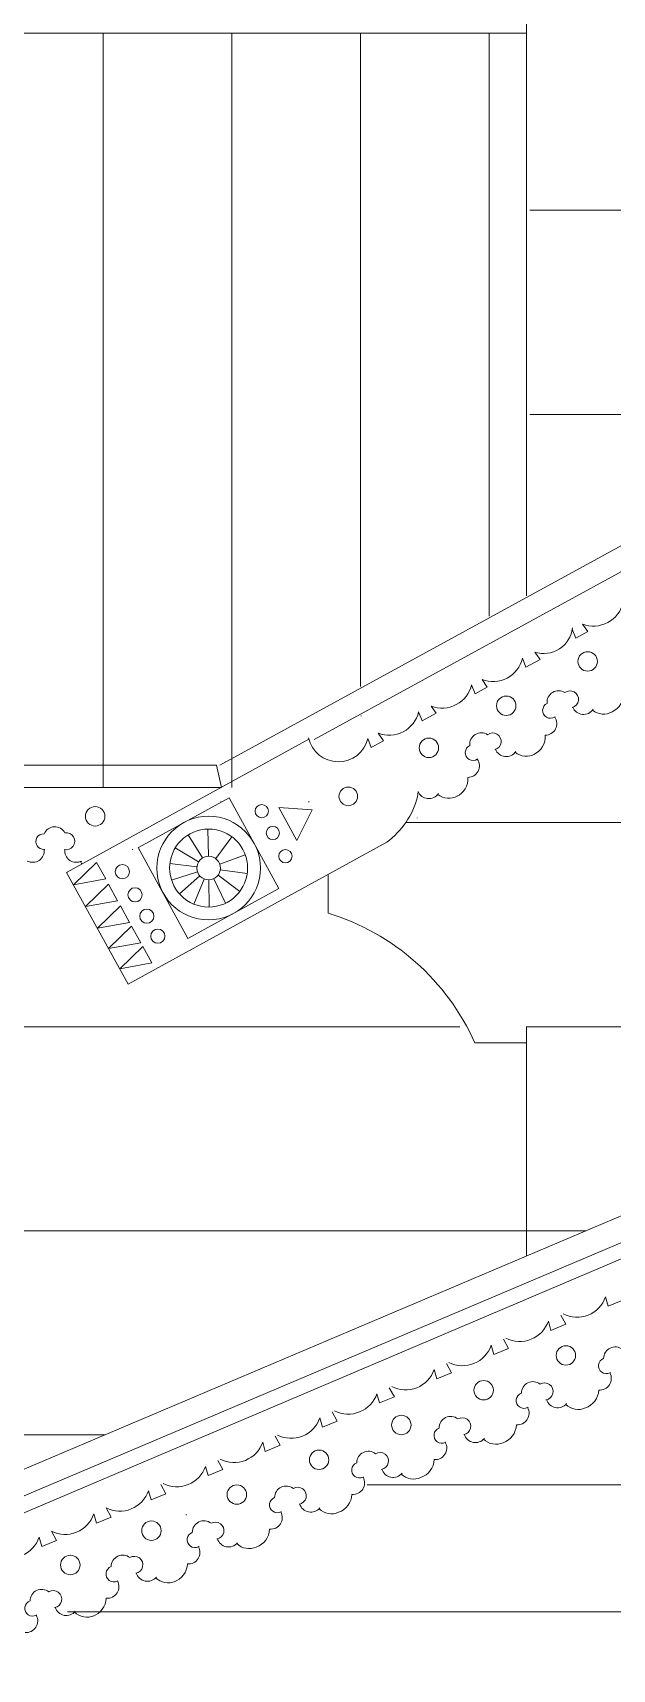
# Model space of a CAD drawing. Header units: millimetres. Extents: x 2399 to 111977, y 1313 to 59551.
# Drawn here: x 11526 to 12668, y 34928 to 38151 of the extents above; entities that cross this region are included whole.
import ezdxf

# ---------------------------------------------------------------- set-up
doc = ezdxf.new("R2010")
doc.units = ezdxf.units.MM
doc.layers.add('hatch1', color=7, linetype='Continuous', lineweight=20, true_color=0x6a6a6a)
doc.layers.add('main line', color=7, linetype='Continuous', lineweight=13)

msp = doc.modelspace()

# ---------------------------------------------------------------- linework, layer by layer
at = {"layer": 'hatch1', "color": 251, "linetype": 'Continuous', "lineweight": 20, "true_color": 0x6a6a6a}
for p, q in [((11593.2622, 36497.447), (12070.3563, 36759.4037)), ((11734.3932, 36546.3283), (11913.4835, 36644.4574)), ((11913.1408, 36644.2697), (12011.1438, 36465.4097)), ((12010.9957, 36625.3074), (12046.7477, 36560.1932)), ((12046.7477, 36560.1932), (12076.7315, 36620.2392)), ((11871.3864, 36582.7164), (11872.352, 36529.2042)), ((11832.0534, 36367.2805), (11734.0505, 36546.1405)), ((11852.8364, 36517.9814), (11807.0712, 36545.7309)), ((11860.5316, 36525.736), (11832.4311, 36571.2865)), ((11918.488, 36567.6494), (11886.6444, 36524.6323)), ((11652.2466, 36516.9561), (11606.9925, 36472.9529)), ((11652.2466, 36516.9561), (11670.1216, 36484.4008)), ((11849.5555, 36508.0244), (11796.461, 36514.8516)), ((11945.0243, 36532.0357), (11894.6964, 36513.8258)), ((11593.2622, 36497.447), (11714.1394, 36277.2969)), ((11606.9925, 36472.9529), (11670.1216, 36484.4008)), ((11850.6069, 36498.6643), (11799.7237, 36482.0696)), ((11855.3134, 36490.4416), (11815.2343, 36454.9712)), ((11864.0217, 36484.2831), (11843.9333, 36434.6752)), ((11873.1933, 36482.5823), (11874.1589, 36429.0701)), ((11882.8413, 36484.8647), (11905.9546, 36436.5919)), ((11891.3947, 36491.8647), (11934.143, 36459.6612)), ((11948.8682, 36495.2543), (11895.7737, 36502.0814)), ((11675.7838, 36474.0884), (11630.5297, 36430.0852)), ((11675.7838, 36474.0884), (11693.6589, 36441.5331)), ((12011.1543, 36465.4155), (11832.064, 36367.2863)), ((11630.5297, 36430.0852), (11693.6589, 36441.5331)), ((11699.3211, 36431.2207), (11654.067, 36387.2175)), ((11699.3211, 36431.2207), (11717.1962, 36398.6654)), ((11654.067, 36387.2175), (11717.1962, 36398.6654)), ((11721.1812, 36391.4076), (11675.9271, 36347.4044)), ((11721.1812, 36391.4076), (11739.0562, 36358.8522)), ((11675.9271, 36347.4044), (11739.0562, 36358.8522)), ((11743.0413, 36351.5944), (11697.7872, 36307.5913)), ((11743.0413, 36351.5944), (11760.9163, 36319.0391)), ((11697.7872, 36307.5913), (11760.9163, 36319.0391)), ((12498.6292, 35741.9922), (12498.6292, 36193.7235))]:
    msp.add_line(p, q, dxfattribs=at)
for centre, radius in [((11872.7727, 36505.8932), 101.9943), ((11977.2857, 36617.8523), 13.0643), ((11872.7727, 36505.8932), 76.8357), ((11999.1306, 36574.896), 13.0643), ((11702.9702, 36498.7538), 13.9829), ((11872.7727, 36505.8932), 23.3148), ((12023.8791, 36529.1752), 13.0643), ((11727.9866, 36453.1921), 13.9829), ((11751.089, 36411.1164), 13.9829), ((11772.7138, 36371.7318), 13.9829)]:
    msp.add_circle(centre, radius, dxfattribs=at)
at = {"layer": 'main line', "color": 7, "linetype": 'Continuous', "lineweight": 13}
for p, q in [((12498.6292, 37042.1332), (12498.6292, 39410.7162)), ((8345.7034, 38149.8902), (12498.6292, 38149.8902)), ((11665.064, 38149.8902), (11665.064, 36664.7037)), ((11918.3566, 38149.8902), (11918.3566, 36664.7037)), ((12171.6492, 38149.8902), (12171.6492, 36863.3086)), ((12424.9417, 38149.8902), (12424.9417, 37001.8337)), ((11894.5644, 36708.2011), (14266.8486, 38005.5979)), ((12080.754, 36758.8429), (14318.7891, 37983.013)), ((12505.2022, 37801.0029), (12820.3271, 37801.0029)), ((12505.2022, 37399.0259), (12820.3271, 37399.0259)), ((12588.7211, 36976.1518), (12595.5786, 36958.5176)), ((12595.5786, 36958.5176), (12619.5505, 36971.5866)), ((12619.5505, 36971.5866), (12609.0985, 36986.389)), ((15368.1003, 36958.9564), (9227.0702, 34354.4995)), ((12525.4746, 36916.2984), (12515.0226, 36931.1007)), ((15399.0035, 36919.3338), (8930.5796, 34176.0268)), ((9447.4128, 34359.3947), (15421.2302, 36900.0267)), ((12490.7664, 36919.0037), (12497.6239, 36901.3695)), ((12497.6239, 36901.3695), (12525.4746, 36916.2984)), ((12390.6677, 36866.8126), (12397.5252, 36849.1784)), ((12421.4971, 36862.2474), (12411.0452, 36877.0498)), ((12397.5252, 36849.1784), (12421.4971, 36862.2474)), ((12286.2802, 36813.2762), (12293.1377, 36795.6421)), ((12293.1377, 36795.6421), (12320.9884, 36810.5709)), ((12320.9884, 36810.5709), (12311.1603, 36824.7762)), ((12217.0109, 36756.5199), (12206.5589, 36771.3223)), ((11593.2622, 36497.447), (12070.3563, 36759.4037)), ((12186.1815, 36761.0851), (12193.039, 36743.4509)), ((12193.039, 36743.4509), (12217.0109, 36756.5199)), ((11888.0358, 36708.2011), (8345.7034, 36708.2011)), ((11888.0358, 36708.2011), (11897.882, 36664.7037)), ((11897.882, 36664.7037), (8345.7034, 36664.7037)), ((12284.1757, 36646.1792), (12285.3826, 36656.4473)), ((12076.7315, 36620.2392), (12010.9957, 36625.3074)), ((12261.5375, 36595.3229), (12820.3271, 36595.3229)), ((12223.4151, 36556.9235), (11714.1394, 36277.2969)), ((12108.2397, 36417.2629), (12108.2397, 36493.6844)), ((10264.4557, 36193.4714), (12367.4886, 36193.4714)), ((12499.4312, 36193.4714), (12820.3271, 36193.4714)), ((12498.6292, 36161.6466), (12396.9981, 36161.6466)), ((10264.4557, 35791.6199), (12503.5322, 35791.6199)), ((12498.6292, 35791.6199), (12615.86, 35791.6199)), ((12654.2957, 35661.5181), (12659.3286, 35643.2792)), ((12659.3286, 35643.2792), (12688.5503, 35655.3052)), ((12541.7867, 35613.8405), (12546.8196, 35595.6016)), ((12576.0413, 35607.6276), (12566.0834, 35625.7056)), ((12463.5322, 35559.95), (12453.5744, 35578.0279)), ((12546.8196, 35595.6016), (12576.0413, 35607.6276)), ((12429.2776, 35566.1629), (12434.3106, 35547.9239)), ((12434.3106, 35547.9239), (12463.5322, 35559.95)), ((12316.7686, 35518.4852), (12321.8015, 35500.2463)), ((12321.8015, 35500.2463), (12351.0232, 35512.2723)), ((12351.0232, 35512.2723), (12341.0653, 35530.3503)), ((12238.5142, 35464.5947), (12228.5563, 35482.6727)), ((12204.2596, 35470.8076), (12209.2925, 35452.5687)), ((12209.2925, 35452.5687), (12238.5142, 35464.5947)), ((12091.7505, 35423.13), (12096.7835, 35404.8911)), ((12096.7835, 35404.8911), (12126.0051, 35416.9171)), ((12126.0051, 35416.9171), (12116.0473, 35434.9951)), ((10264.4557, 35389.7684), (11668.1231, 35389.7684)), ((12013.4961, 35369.2395), (12003.5383, 35387.3174)), ((11979.2415, 35375.4524), (11984.2744, 35357.2135)), ((11984.2744, 35357.2135), (12013.4961, 35369.2395)), ((11866.7325, 35327.7747), (11871.7654, 35309.5358)), ((11871.7654, 35309.5358), (11900.9871, 35321.5619)), ((11900.9871, 35321.5619), (11891.0292, 35339.6398)), ((11788.7154, 35273.8141), (11778.6992, 35291.8598)), ((12184.667, 35291.1796), (12964.4113, 35291.1796)), ((11754.441, 35279.9163), (11759.5328, 35261.6937)), ((11759.5328, 35261.6937), (11788.7154, 35273.8141)), ((11646.7253, 35234.0541), (11651.8171, 35215.8316)), ((11651.8171, 35215.8316), (11680.9998, 35227.952)), ((11680.9998, 35227.952), (11670.9836, 35245.9976)), ((11573.2841, 35182.0898), (11563.2679, 35200.1355)), ((11539.0097, 35188.192), (11544.1015, 35169.9694)), ((11544.1015, 35169.9694), (11573.2841, 35182.0898)), ((11595.1938, 35041.1796), (12964.4113, 35041.1796))]:
    msp.add_line(p, q, dxfattribs=at)
at = {"layer": 'main line', "color": 7, "linetype": 'Continuous', "lineweight": 13, "flags": 128}
for points in [[(12588.6505, 36822.0323, 1.219803903), (12574.2844, 36851.4222, 0.63216014), (12539.2589, 36830.0855, 1.067465283), (12554.1324, 36803.2467, -0.60309642), (12535.6854, 36767.2881)], [(12588.6505, 36822.0323, 1.219803903), (12574.2844, 36851.4222, 0.63216014), (12539.2589, 36830.0855, 1.067465283), (12554.1324, 36803.2467, -0.60309642), (12535.6854, 36767.2881)], [(12588.6505, 36822.0323, 1.219803903), (12574.2844, 36851.4222, 0.63216014), (12539.2589, 36830.0855, 1.067465283), (12554.1324, 36803.2467, -0.60309642), (12535.6854, 36767.2881)], [(12588.6505, 36822.0323, 1.219803903), (12574.2844, 36851.4222, 0.63216014), (12539.2589, 36830.0855, 1.067465283), (12554.1324, 36803.2467, -0.60309642), (12535.6854, 36767.2881)], [(12588.6505, 36822.0323, 1.219803903), (12574.2844, 36851.4222, 0.63216014), (12539.2589, 36830.0855, 1.067465283), (12554.1324, 36803.2467, -0.60309642), (12535.6854, 36767.2881)], [(12588.6505, 36822.0323, 1.219803903), (12574.2844, 36851.4222, 0.63216014), (12539.2589, 36830.0855, 1.067465283), (12554.1324, 36803.2467, -0.60309642), (12535.6854, 36767.2881)], [(12667.5248, 36813.6, 0.304535594), (12690.1579, 36851.3556)], [(12667.5248, 36813.6, 0.304535594), (12690.1579, 36851.3556)], [(12667.5248, 36813.6, 0.304535594), (12690.1579, 36851.3556)], [(12667.5248, 36813.6, 0.304535594), (12690.1579, 36851.3556)], [(12667.5248, 36813.6, 0.304535594), (12690.1579, 36851.3556)], [(12667.5248, 36813.6, 0.304535594), (12690.1579, 36851.3556)], [(12173.3986, 36805.172, -0.017938026), (12172.3426, 36805.7345)], [(12173.3986, 36805.172, -0.017938026), (12172.3426, 36805.7345)], [(12173.3986, 36805.172, -0.017938026), (12172.3426, 36805.7345)], [(12173.3986, 36805.172, -0.017938026), (12172.3426, 36805.7345)], [(12173.3986, 36805.172, -0.017938026), (12172.3426, 36805.7345)], [(12173.3986, 36805.172, -0.017938026), (12172.3426, 36805.7345)], [(12555.1844, 36803.8193, -0.017938026), (12554.2721, 36803.0451)], [(12555.1844, 36803.8193, -0.017938026), (12554.2721, 36803.0451)], [(12555.1844, 36803.8193, -0.017938026), (12554.2721, 36803.0451)], [(12555.1844, 36803.8193, -0.017938026), (12554.2721, 36803.0451)], [(12555.1844, 36803.8193, -0.017938026), (12554.2721, 36803.0451)], [(12555.1844, 36803.8193, -0.017938026), (12554.2721, 36803.0451)], [(12589.7025, 36822.6048, 0.60309642), (12629.9149, 36818.5699)], [(12589.7025, 36822.6048, 0.60309642), (12629.9149, 36818.5699)], [(12589.7025, 36822.6048, 0.60309642), (12629.9149, 36818.5699)], [(12589.7025, 36822.6048, 0.60309642), (12629.9149, 36818.5699)], [(12589.7025, 36822.6048, 0.60309642), (12629.9149, 36818.5699)], [(12589.7025, 36822.6048, 0.60309642), (12629.9149, 36818.5699)], [(12628.5285, 36816.6941, 0.304535594), (12667.5248, 36813.6)], [(12628.5285, 36816.6941, 0.304535594), (12667.5248, 36813.6)], [(12628.5285, 36816.6941, 0.304535594), (12667.5248, 36813.6)], [(12628.5285, 36816.6941, 0.304535594), (12667.5248, 36813.6)], [(12628.5285, 36816.6941, 0.304535594), (12667.5248, 36813.6)], [(12628.5285, 36816.6941, 0.304535594), (12667.5248, 36813.6)], [(12436.3341, 36739.1382, 1.219803903), (12421.968, 36768.5281, 0.63216014), (12386.9425, 36747.1914, 1.067465283), (12401.816, 36720.3526, -0.60309642), (12383.3691, 36684.394)], [(12436.3341, 36739.1382, 1.219803903), (12421.968, 36768.5281, 0.63216014), (12386.9425, 36747.1914, 1.067465283), (12401.816, 36720.3526, -0.60309642), (12383.3691, 36684.394)], [(12436.3341, 36739.1382, 1.219803903), (12421.968, 36768.5281, 0.63216014), (12386.9425, 36747.1914, 1.067465283), (12401.816, 36720.3526, -0.60309642), (12383.3691, 36684.394)], [(12436.3341, 36739.1382, 1.219803903), (12421.968, 36768.5281, 0.63216014), (12386.9425, 36747.1914, 1.067465283), (12401.816, 36720.3526, -0.60309642), (12383.3691, 36684.394)], [(12436.3341, 36739.1382, 1.219803903), (12421.968, 36768.5281, 0.63216014), (12386.9425, 36747.1914, 1.067465283), (12401.816, 36720.3526, -0.60309642), (12383.3691, 36684.394)], [(12436.3341, 36739.1382, 1.219803903), (12421.968, 36768.5281, 0.63216014), (12386.9425, 36747.1914, 1.067465283), (12401.816, 36720.3526, -0.60309642), (12383.3691, 36684.394)], [(12437.3861, 36739.7107, 0.60309642), (12477.5985, 36735.6759)], [(12437.3861, 36739.7107, 0.60309642), (12477.5985, 36735.6759)], [(12437.3861, 36739.7107, 0.60309642), (12477.5985, 36735.6759)], [(12437.3861, 36739.7107, 0.60309642), (12477.5985, 36735.6759)], [(12437.3861, 36739.7107, 0.60309642), (12477.5985, 36735.6759)], [(12437.3861, 36739.7107, 0.60309642), (12477.5985, 36735.6759)], [(12513.0523, 36729.5325, 0.304535594), (12535.6854, 36767.2881)], [(12513.0523, 36729.5325, 0.304535594), (12535.6854, 36767.2881)], [(12513.0523, 36729.5325, 0.304535594), (12535.6854, 36767.2881)], [(12513.0523, 36729.5325, 0.304535594), (12535.6854, 36767.2881)], [(12513.0523, 36729.5325, 0.304535594), (12535.6854, 36767.2881)], [(12513.0523, 36729.5325, 0.304535594), (12535.6854, 36767.2881)], [(12402.868, 36720.9252, -0.017938026), (12401.9557, 36720.151)], [(12402.868, 36720.9252, -0.017938026), (12401.9557, 36720.151)], [(12402.868, 36720.9252, -0.017938026), (12401.9557, 36720.151)], [(12402.868, 36720.9252, -0.017938026), (12401.9557, 36720.151)], [(12402.868, 36720.9252, -0.017938026), (12401.9557, 36720.151)], [(12402.868, 36720.9252, -0.017938026), (12401.9557, 36720.151)], [(12476.2121, 36733.8, 0.304535594), (12515.2084, 36730.706)], [(12476.2121, 36733.8, 0.304535594), (12515.2084, 36730.706)], [(12476.2121, 36733.8, 0.304535594), (12515.2084, 36730.706)], [(12476.2121, 36733.8, 0.304535594), (12515.2084, 36730.706)], [(12476.2121, 36733.8, 0.304535594), (12515.2084, 36730.706)], [(12476.2121, 36733.8, 0.304535594), (12515.2084, 36730.706)], [(12360.7359, 36646.6385, 0.304535594), (12383.3691, 36684.394)], [(12360.7359, 36646.6385, 0.304535594), (12383.3691, 36684.394)], [(12360.7359, 36646.6385, 0.304535594), (12383.3691, 36684.394)], [(12360.7359, 36646.6385, 0.304535594), (12383.3691, 36684.394)], [(12360.7359, 36646.6385, 0.304535594), (12383.3691, 36684.394)], [(12360.7359, 36646.6385, 0.304535594), (12383.3691, 36684.394)], [(12285.0698, 36656.8166, 0.60309642), (12325.2821, 36652.7818)], [(12285.0698, 36656.8166, 0.60309642), (12325.2821, 36652.7818)], [(12285.0698, 36656.8166, 0.60309642), (12325.2821, 36652.7818)], [(12285.0698, 36656.8166, 0.60309642), (12325.2821, 36652.7818)], [(12285.0698, 36656.8166, 0.60309642), (12325.2821, 36652.7818)], [(12285.0698, 36656.8166, 0.60309642), (12325.2821, 36652.7818)], [(12323.8957, 36650.906, 0.304535594), (12362.892, 36647.8119)], [(12323.8957, 36650.906, 0.304535594), (12362.892, 36647.8119)], [(12323.8957, 36650.906, 0.304535594), (12362.892, 36647.8119)], [(12323.8957, 36650.906, 0.304535594), (12362.892, 36647.8119)], [(12323.8957, 36650.906, 0.304535594), (12362.892, 36647.8119)], [(12323.8957, 36650.906, 0.304535594), (12362.892, 36647.8119)], [(11897.0943, 36636.6873, -0.017938026), (11895.9229, 36636.4435)], [(11897.0943, 36636.6873, -0.017938026), (11895.9229, 36636.4435)], [(11897.0943, 36636.6873, -0.017938026), (11895.9229, 36636.4435)], [(11897.0943, 36636.6873, -0.017938026), (11895.9229, 36636.4435)], [(11897.0943, 36636.6873, -0.017938026), (11895.9229, 36636.4435)], [(11897.0943, 36636.6873, -0.017938026), (11895.9229, 36636.4435)], [(11897.0943, 36636.6873, -0.017938026), (11895.9229, 36636.4435)], [(11897.0943, 36636.6873, -0.017938026), (11895.9229, 36636.4435)], [(11897.0943, 36636.6873, -0.017938026), (11895.9229, 36636.4435)], [(11897.0943, 36636.6873, -0.017938026), (11895.9229, 36636.4435)], [(11897.0943, 36636.6873, -0.017938026), (11895.9229, 36636.4435)], [(11897.0943, 36636.6873, -0.017938026), (11895.9229, 36636.4435)], [(12070.5062, 36636.6873, -0.017938026), (12069.3349, 36636.4435)], [(12070.5062, 36636.6873, -0.017938026), (12069.3349, 36636.4435)], [(12070.5062, 36636.6873, -0.017938026), (12069.3349, 36636.4435)], [(12070.5062, 36636.6873, -0.017938026), (12069.3349, 36636.4435)], [(12070.5062, 36636.6873, -0.017938026), (12069.3349, 36636.4435)], [(12070.5062, 36636.6873, -0.017938026), (12069.3349, 36636.4435)], [(12070.5062, 36636.6873, -0.017938026), (12069.3349, 36636.4435)], [(12070.5062, 36636.6873, -0.017938026), (12069.3349, 36636.4435)], [(12070.5062, 36636.6873, -0.017938026), (12069.3349, 36636.4435)], [(12070.5062, 36636.6873, -0.017938026), (12069.3349, 36636.4435)], [(12070.5062, 36636.6873, -0.017938026), (12069.3349, 36636.4435)], [(12070.5062, 36636.6873, -0.017938026), (12069.3349, 36636.4435)], [(11588.3715, 36542.5482, 1.219803903), (11589.8019, 36575.2301, 0.63216014), (11548.8379, 36573.2318, 1.067465283), (11549.0726, 36542.5482, -0.60309642), (11515.6809, 36519.7819)], [(11588.3715, 36542.5482, 1.219803903), (11589.8019, 36575.2301, 0.63216014), (11548.8379, 36573.2318, 1.067465283), (11549.0726, 36542.5482, -0.60309642), (11515.6809, 36519.7819)], [(11588.3715, 36542.5482, 1.219803903), (11589.8019, 36575.2301, 0.63216014), (11548.8379, 36573.2318, 1.067465283), (11549.0726, 36542.5482, -0.60309642), (11515.6809, 36519.7819)], [(11588.3715, 36542.5482, 1.219803903), (11589.8019, 36575.2301, 0.63216014), (11548.8379, 36573.2318, 1.067465283), (11549.0726, 36542.5482, -0.60309642), (11515.6809, 36519.7819)], [(11588.3715, 36542.5482, 1.219803903), (11589.8019, 36575.2301, 0.63216014), (11548.8379, 36573.2318, 1.067465283), (11549.0726, 36542.5482, -0.60309642), (11515.6809, 36519.7819)], [(11588.3715, 36542.5482, 1.219803903), (11589.8019, 36575.2301, 0.63216014), (11548.8379, 36573.2318, 1.067465283), (11549.0726, 36542.5482, -0.60309642), (11515.6809, 36519.7819)], [(12283.2785, 36605.051, 0.017938026), (12283.1863, 36603.8581)], [(12283.2785, 36605.051, 0.017938026), (12283.1863, 36603.8581)], [(12283.2785, 36605.051, 0.017938026), (12283.1863, 36603.8581)], [(12283.2785, 36605.051, 0.017938026), (12283.1863, 36603.8581)], [(12283.2785, 36605.051, 0.017938026), (12283.1863, 36603.8581)], [(12283.2785, 36605.051, 0.017938026), (12283.1863, 36603.8581)], [(11550.2703, 36542.5482, -0.017938026), (11549.099, 36542.3043)], [(11550.2703, 36542.5482, -0.017938026), (11549.099, 36542.3043)], [(11550.2703, 36542.5482, -0.017938026), (11549.099, 36542.3043)], [(11550.2703, 36542.5482, -0.017938026), (11549.099, 36542.3043)], [(11550.2703, 36542.5482, -0.017938026), (11549.099, 36542.3043)], [(11550.2703, 36542.5482, -0.017938026), (11549.099, 36542.3043)], [(11589.5692, 36542.5482, 0.60309642), (11622.9609, 36519.7819)], [(11589.5692, 36542.5482, 0.60309642), (11622.9609, 36519.7819)], [(11589.5692, 36542.5482, 0.60309642), (11622.9609, 36519.7819)], [(11589.5692, 36542.5482, 0.60309642), (11622.9609, 36519.7819)], [(11589.5692, 36542.5482, 0.60309642), (11622.9609, 36519.7819)], [(11589.5692, 36542.5482, 0.60309642), (11622.9609, 36519.7819)], [(11620.8465, 36518.797, 0.038813315), (11623.3565, 36513.9708)], [(11620.8465, 36518.797, 0.038813315), (11623.3565, 36513.9708)], [(11723.6823, 36542.5482, -0.017938026), (11722.511, 36542.3043)], [(11723.6823, 36542.5482, -0.017938026), (11722.511, 36542.3043)], [(11723.6823, 36542.5482, -0.017938026), (11722.511, 36542.3043)], [(11723.6823, 36542.5482, -0.017938026), (11722.511, 36542.3043)], [(11723.6823, 36542.5482, -0.017938026), (11722.511, 36542.3043)], [(11723.6823, 36542.5482, -0.017938026), (11722.511, 36542.3043)], [(11723.6823, 36542.5482, -0.017938026), (11722.511, 36542.3043)], [(11723.6823, 36542.5482, -0.017938026), (11722.511, 36542.3043)], [(11723.6823, 36542.5482, -0.017938026), (11722.511, 36542.3043)], [(11723.6823, 36542.5482, -0.017938026), (11722.511, 36542.3043)], [(11723.6823, 36542.5482, -0.017938026), (11722.511, 36542.3043)], [(11723.6823, 36542.5482, -0.017938026), (11722.511, 36542.3043)], [(12698.9449, 35527.3708, 1.219803903), (12687.5357, 35558.03, 0.63216014), (12650.5833, 35540.2376, 1.067465283), (12662.7481, 35512.0674, -0.60309642), (12640.8576, 35478.0951)], [(12698.9449, 35527.3708, 1.219803903), (12687.5357, 35558.03, 0.63216014), (12650.5833, 35540.2376, 1.067465283), (12662.7481, 35512.0674, -0.60309642), (12640.8576, 35478.0951)], [(12698.9449, 35527.3708, 1.219803903), (12687.5357, 35558.03, 0.63216014), (12650.5833, 35540.2376, 1.067465283), (12662.7481, 35512.0674, -0.60309642), (12640.8576, 35478.0951)], [(12698.9449, 35527.3708, 1.219803903), (12687.5357, 35558.03, 0.63216014), (12650.5833, 35540.2376, 1.067465283), (12662.7481, 35512.0674, -0.60309642), (12640.8576, 35478.0951)], [(12698.9449, 35527.3708, 1.219803903), (12687.5357, 35558.03, 0.63216014), (12650.5833, 35540.2376, 1.067465283), (12662.7481, 35512.0674, -0.60309642), (12640.8576, 35478.0951)], [(12698.9449, 35527.3708, 1.219803903), (12687.5357, 35558.03, 0.63216014), (12650.5833, 35540.2376, 1.067465283), (12662.7481, 35512.0674, -0.60309642), (12640.8576, 35478.0951)], [(12663.8513, 35512.5338, -0.017938026), (12662.8674, 35511.8531)], [(12663.8513, 35512.5338, -0.017938026), (12662.8674, 35511.8531)], [(12663.8513, 35512.5338, -0.017938026), (12662.8674, 35511.8531)], [(12663.8513, 35512.5338, -0.017938026), (12662.8674, 35511.8531)], [(12663.8513, 35512.5338, -0.017938026), (12662.8674, 35511.8531)], [(12663.8513, 35512.5338, -0.017938026), (12662.8674, 35511.8531)], [(12536.9604, 35458.8864, 1.219803903), (12525.5512, 35489.5455, 0.63216014), (12488.5989, 35471.7532, 1.067465283), (12500.7636, 35443.583, -0.60309642), (12478.8731, 35409.6107)], [(12536.9604, 35458.8864, 1.219803903), (12525.5512, 35489.5455, 0.63216014), (12488.5989, 35471.7532, 1.067465283), (12500.7636, 35443.583, -0.60309642), (12478.8731, 35409.6107)], [(12536.9604, 35458.8864, 1.219803903), (12525.5512, 35489.5455, 0.63216014), (12488.5989, 35471.7532, 1.067465283), (12500.7636, 35443.583, -0.60309642), (12478.8731, 35409.6107)], [(12536.9604, 35458.8864, 1.219803903), (12525.5512, 35489.5455, 0.63216014), (12488.5989, 35471.7532, 1.067465283), (12500.7636, 35443.583, -0.60309642), (12478.8731, 35409.6107)], [(12536.9604, 35458.8864, 1.219803903), (12525.5512, 35489.5455, 0.63216014), (12488.5989, 35471.7532, 1.067465283), (12500.7636, 35443.583, -0.60309642), (12478.8731, 35409.6107)], [(12536.9604, 35458.8864, 1.219803903), (12525.5512, 35489.5455, 0.63216014), (12488.5989, 35471.7532, 1.067465283), (12500.7636, 35443.583, -0.60309642), (12478.8731, 35409.6107)], [(12538.0635, 35459.3528, 0.60309642), (12577.6849, 35451.3867)], [(12538.0635, 35459.3528, 0.60309642), (12577.6849, 35451.3867)], [(12538.0635, 35459.3528, 0.60309642), (12577.6849, 35451.3867)], [(12538.0635, 35459.3528, 0.60309642), (12577.6849, 35451.3867)], [(12538.0635, 35459.3528, 0.60309642), (12577.6849, 35451.3867)], [(12538.0635, 35459.3528, 0.60309642), (12577.6849, 35451.3867)], [(12576.1209, 35449.6562, 0.304535594), (12614.6246, 35442.7458)], [(12576.1209, 35449.6562, 0.304535594), (12614.6246, 35442.7458)], [(12576.1209, 35449.6562, 0.304535594), (12614.6246, 35442.7458)], [(12576.1209, 35449.6562, 0.304535594), (12614.6246, 35442.7458)], [(12576.1209, 35449.6562, 0.304535594), (12614.6246, 35442.7458)], [(12576.1209, 35449.6562, 0.304535594), (12614.6246, 35442.7458)], [(12614.6246, 35442.7458, 0.304535594), (12640.8576, 35478.0951)], [(12614.6246, 35442.7458, 0.304535594), (12640.8576, 35478.0951)], [(12614.6246, 35442.7458, 0.304535594), (12640.8576, 35478.0951)], [(12614.6246, 35442.7458, 0.304535594), (12640.8576, 35478.0951)], [(12614.6246, 35442.7458, 0.304535594), (12640.8576, 35478.0951)], [(12614.6246, 35442.7458, 0.304535594), (12640.8576, 35478.0951)], [(12374.9759, 35390.4019, 1.219803903), (12363.5667, 35421.0611, 0.63216014), (12326.6144, 35403.2687, 1.067465283), (12338.7792, 35375.0985, -0.60309642), (12316.8886, 35341.1262)], [(12374.9759, 35390.4019, 1.219803903), (12363.5667, 35421.0611, 0.63216014), (12326.6144, 35403.2687, 1.067465283), (12338.7792, 35375.0985, -0.60309642), (12316.8886, 35341.1262)], [(12374.9759, 35390.4019, 1.219803903), (12363.5667, 35421.0611, 0.63216014), (12326.6144, 35403.2687, 1.067465283), (12338.7792, 35375.0985, -0.60309642), (12316.8886, 35341.1262)], [(12374.9759, 35390.4019, 1.219803903), (12363.5667, 35421.0611, 0.63216014), (12326.6144, 35403.2687, 1.067465283), (12338.7792, 35375.0985, -0.60309642), (12316.8886, 35341.1262)], [(12374.9759, 35390.4019, 1.219803903), (12363.5667, 35421.0611, 0.63216014), (12326.6144, 35403.2687, 1.067465283), (12338.7792, 35375.0985, -0.60309642), (12316.8886, 35341.1262)], [(12374.9759, 35390.4019, 1.219803903), (12363.5667, 35421.0611, 0.63216014), (12326.6144, 35403.2687, 1.067465283), (12338.7792, 35375.0985, -0.60309642), (12316.8886, 35341.1262)], [(12501.8668, 35444.0494, -0.017938026), (12500.8829, 35443.3686)], [(12501.8668, 35444.0494, -0.017938026), (12500.8829, 35443.3686)], [(12501.8668, 35444.0494, -0.017938026), (12500.8829, 35443.3686)], [(12501.8668, 35444.0494, -0.017938026), (12500.8829, 35443.3686)], [(12501.8668, 35444.0494, -0.017938026), (12500.8829, 35443.3686)], [(12501.8668, 35444.0494, -0.017938026), (12500.8829, 35443.3686)], [(12376.079, 35390.8683, 0.60309642), (12415.7004, 35382.9022)], [(12376.079, 35390.8683, 0.60309642), (12415.7004, 35382.9022)], [(12376.079, 35390.8683, 0.60309642), (12415.7004, 35382.9022)], [(12376.079, 35390.8683, 0.60309642), (12415.7004, 35382.9022)], [(12376.079, 35390.8683, 0.60309642), (12415.7004, 35382.9022)], [(12376.079, 35390.8683, 0.60309642), (12415.7004, 35382.9022)], [(12452.6401, 35374.2614, 0.304535594), (12478.8731, 35409.6107)], [(12452.6401, 35374.2614, 0.304535594), (12478.8731, 35409.6107)], [(12452.6401, 35374.2614, 0.304535594), (12478.8731, 35409.6107)], [(12452.6401, 35374.2614, 0.304535594), (12478.8731, 35409.6107)], [(12452.6401, 35374.2614, 0.304535594), (12478.8731, 35409.6107)], [(12452.6401, 35374.2614, 0.304535594), (12478.8731, 35409.6107)], [(12212.9914, 35321.9175, 1.219803903), (12201.5822, 35352.5766, 0.63216014), (12164.6299, 35334.7842, 1.067465283), (12176.7947, 35306.6141, -0.60309642), (12154.9042, 35272.6417)], [(12212.9914, 35321.9175, 1.219803903), (12201.5822, 35352.5766, 0.63216014), (12164.6299, 35334.7842, 1.067465283), (12176.7947, 35306.6141, -0.60309642), (12154.9042, 35272.6417)], [(12212.9914, 35321.9175, 1.219803903), (12201.5822, 35352.5766, 0.63216014), (12164.6299, 35334.7842, 1.067465283), (12176.7947, 35306.6141, -0.60309642), (12154.9042, 35272.6417)], [(12212.9914, 35321.9175, 1.219803903), (12201.5822, 35352.5766, 0.63216014), (12164.6299, 35334.7842, 1.067465283), (12176.7947, 35306.6141, -0.60309642), (12154.9042, 35272.6417)], [(12212.9914, 35321.9175, 1.219803903), (12201.5822, 35352.5766, 0.63216014), (12164.6299, 35334.7842, 1.067465283), (12176.7947, 35306.6141, -0.60309642), (12154.9042, 35272.6417)], [(12212.9914, 35321.9175, 1.219803903), (12201.5822, 35352.5766, 0.63216014), (12164.6299, 35334.7842, 1.067465283), (12176.7947, 35306.6141, -0.60309642), (12154.9042, 35272.6417)], [(12339.8823, 35375.5649, -0.017938026), (12338.8984, 35374.8841)], [(12339.8823, 35375.5649, -0.017938026), (12338.8984, 35374.8841)], [(12339.8823, 35375.5649, -0.017938026), (12338.8984, 35374.8841)], [(12339.8823, 35375.5649, -0.017938026), (12338.8984, 35374.8841)], [(12339.8823, 35375.5649, -0.017938026), (12338.8984, 35374.8841)], [(12339.8823, 35375.5649, -0.017938026), (12338.8984, 35374.8841)], [(12414.1365, 35381.1717, 0.304535594), (12452.6401, 35374.2614)], [(12414.1365, 35381.1717, 0.304535594), (12452.6401, 35374.2614)], [(12414.1365, 35381.1717, 0.304535594), (12452.6401, 35374.2614)], [(12414.1365, 35381.1717, 0.304535594), (12452.6401, 35374.2614)], [(12414.1365, 35381.1717, 0.304535594), (12452.6401, 35374.2614)], [(12414.1365, 35381.1717, 0.304535594), (12452.6401, 35374.2614)], [(12214.0946, 35322.3839, 0.60309642), (12253.716, 35314.4178)], [(12214.0946, 35322.3839, 0.60309642), (12253.716, 35314.4178)], [(12214.0946, 35322.3839, 0.60309642), (12253.716, 35314.4178)], [(12214.0946, 35322.3839, 0.60309642), (12253.716, 35314.4178)], [(12214.0946, 35322.3839, 0.60309642), (12253.716, 35314.4178)], [(12214.0946, 35322.3839, 0.60309642), (12253.716, 35314.4178)], [(12290.6556, 35305.7769, 0.304535594), (12316.8886, 35341.1262)], [(12290.6556, 35305.7769, 0.304535594), (12316.8886, 35341.1262)], [(12290.6556, 35305.7769, 0.304535594), (12316.8886, 35341.1262)], [(12290.6556, 35305.7769, 0.304535594), (12316.8886, 35341.1262)], [(12290.6556, 35305.7769, 0.304535594), (12316.8886, 35341.1262)], [(12290.6556, 35305.7769, 0.304535594), (12316.8886, 35341.1262)], [(12051.0069, 35253.433, 1.219803903), (12039.5978, 35284.0921, 0.63216014), (12002.6454, 35266.2998, 1.067465283), (12014.8102, 35238.1296, -0.60309642), (11992.9197, 35204.1573)], [(12051.0069, 35253.433, 1.219803903), (12039.5978, 35284.0921, 0.63216014), (12002.6454, 35266.2998, 1.067465283), (12014.8102, 35238.1296, -0.60309642), (11992.9197, 35204.1573)], [(12051.0069, 35253.433, 1.219803903), (12039.5978, 35284.0921, 0.63216014), (12002.6454, 35266.2998, 1.067465283), (12014.8102, 35238.1296, -0.60309642), (11992.9197, 35204.1573)], [(12051.0069, 35253.433, 1.219803903), (12039.5978, 35284.0921, 0.63216014), (12002.6454, 35266.2998, 1.067465283), (12014.8102, 35238.1296, -0.60309642), (11992.9197, 35204.1573)], [(12051.0069, 35253.433, 1.219803903), (12039.5978, 35284.0921, 0.63216014), (12002.6454, 35266.2998, 1.067465283), (12014.8102, 35238.1296, -0.60309642), (11992.9197, 35204.1573)], [(12051.0069, 35253.433, 1.219803903), (12039.5978, 35284.0921, 0.63216014), (12002.6454, 35266.2998, 1.067465283), (12014.8102, 35238.1296, -0.60309642), (11992.9197, 35204.1573)], [(12177.8978, 35307.0805, -0.017938026), (12176.9139, 35306.3997)], [(12177.8978, 35307.0805, -0.017938026), (12176.9139, 35306.3997)], [(12177.8978, 35307.0805, -0.017938026), (12176.9139, 35306.3997)], [(12177.8978, 35307.0805, -0.017938026), (12176.9139, 35306.3997)], [(12177.8978, 35307.0805, -0.017938026), (12176.9139, 35306.3997)], [(12177.8978, 35307.0805, -0.017938026), (12176.9139, 35306.3997)], [(12252.152, 35312.6873, 0.304535594), (12290.6556, 35305.7769)], [(12252.152, 35312.6873, 0.304535594), (12290.6556, 35305.7769)], [(12252.152, 35312.6873, 0.304535594), (12290.6556, 35305.7769)], [(12252.152, 35312.6873, 0.304535594), (12290.6556, 35305.7769)], [(12252.152, 35312.6873, 0.304535594), (12290.6556, 35305.7769)], [(12252.152, 35312.6873, 0.304535594), (12290.6556, 35305.7769)], [(12052.1101, 35253.8994, 0.60309642), (12091.7315, 35245.9333)], [(12052.1101, 35253.8994, 0.60309642), (12091.7315, 35245.9333)], [(12052.1101, 35253.8994, 0.60309642), (12091.7315, 35245.9333)], [(12052.1101, 35253.8994, 0.60309642), (12091.7315, 35245.9333)], [(12052.1101, 35253.8994, 0.60309642), (12091.7315, 35245.9333)], [(12052.1101, 35253.8994, 0.60309642), (12091.7315, 35245.9333)], [(12128.6711, 35237.2925, 0.304535594), (12154.9042, 35272.6417)], [(12128.6711, 35237.2925, 0.304535594), (12154.9042, 35272.6417)], [(12128.6711, 35237.2925, 0.304535594), (12154.9042, 35272.6417)], [(12128.6711, 35237.2925, 0.304535594), (12154.9042, 35272.6417)], [(12128.6711, 35237.2925, 0.304535594), (12154.9042, 35272.6417)], [(12128.6711, 35237.2925, 0.304535594), (12154.9042, 35272.6417)], [(11829.254, 35232.7961, -0.017938026), (11828.4035, 35231.9545)], [(11829.254, 35232.7961, -0.017938026), (11828.4035, 35231.9545)], [(11829.254, 35232.7961, -0.017938026), (11828.4035, 35231.9545)], [(11829.254, 35232.7961, -0.017938026), (11828.4035, 35231.9545)], [(11829.254, 35232.7961, -0.017938026), (11828.4035, 35231.9545)], [(11829.254, 35232.7961, -0.017938026), (11828.4035, 35231.9545)], [(12015.9133, 35238.596, -0.017938026), (12014.9294, 35237.9152)], [(12015.9133, 35238.596, -0.017938026), (12014.9294, 35237.9152)], [(12015.9133, 35238.596, -0.017938026), (12014.9294, 35237.9152)], [(12015.9133, 35238.596, -0.017938026), (12014.9294, 35237.9152)], [(12015.9133, 35238.596, -0.017938026), (12014.9294, 35237.9152)], [(12015.9133, 35238.596, -0.017938026), (12014.9294, 35237.9152)], [(12090.1675, 35244.2028, 0.304535594), (12128.6711, 35237.2925)], [(12090.1675, 35244.2028, 0.304535594), (12128.6711, 35237.2925)], [(12090.1675, 35244.2028, 0.304535594), (12128.6711, 35237.2925)], [(12090.1675, 35244.2028, 0.304535594), (12128.6711, 35237.2925)], [(12090.1675, 35244.2028, 0.304535594), (12128.6711, 35237.2925)], [(12090.1675, 35244.2028, 0.304535594), (12128.6711, 35237.2925)], [(11889.0224, 35184.9485, 1.219803903), (11877.6133, 35215.6077, 0.63216014), (11840.6609, 35197.8153, 1.067465283), (11852.8257, 35169.6451, -0.60309642), (11830.9352, 35135.6728)], [(11889.0224, 35184.9485, 1.219803903), (11877.6133, 35215.6077, 0.63216014), (11840.6609, 35197.8153, 1.067465283), (11852.8257, 35169.6451, -0.60309642), (11830.9352, 35135.6728)], [(11889.0224, 35184.9485, 1.219803903), (11877.6133, 35215.6077, 0.63216014), (11840.6609, 35197.8153, 1.067465283), (11852.8257, 35169.6451, -0.60309642), (11830.9352, 35135.6728)], [(11889.0224, 35184.9485, 1.219803903), (11877.6133, 35215.6077, 0.63216014), (11840.6609, 35197.8153, 1.067465283), (11852.8257, 35169.6451, -0.60309642), (11830.9352, 35135.6728)], [(11889.0224, 35184.9485, 1.219803903), (11877.6133, 35215.6077, 0.63216014), (11840.6609, 35197.8153, 1.067465283), (11852.8257, 35169.6451, -0.60309642), (11830.9352, 35135.6728)], [(11889.0224, 35184.9485, 1.219803903), (11877.6133, 35215.6077, 0.63216014), (11840.6609, 35197.8153, 1.067465283), (11852.8257, 35169.6451, -0.60309642), (11830.9352, 35135.6728)], [(11966.6867, 35168.808, 0.304535594), (11992.9197, 35204.1573)], [(11966.6867, 35168.808, 0.304535594), (11992.9197, 35204.1573)], [(11966.6867, 35168.808, 0.304535594), (11992.9197, 35204.1573)], [(11966.6867, 35168.808, 0.304535594), (11992.9197, 35204.1573)], [(11966.6867, 35168.808, 0.304535594), (11992.9197, 35204.1573)], [(11966.6867, 35168.808, 0.304535594), (11992.9197, 35204.1573)], [(11853.9289, 35170.1115, -0.017938026), (11852.9449, 35169.4308)], [(11853.9289, 35170.1115, -0.017938026), (11852.9449, 35169.4308)], [(11853.9289, 35170.1115, -0.017938026), (11852.9449, 35169.4308)], [(11853.9289, 35170.1115, -0.017938026), (11852.9449, 35169.4308)], [(11853.9289, 35170.1115, -0.017938026), (11852.9449, 35169.4308)], [(11853.9289, 35170.1115, -0.017938026), (11852.9449, 35169.4308)], [(11890.1256, 35185.4149, 0.60309642), (11929.747, 35177.4489)], [(11890.1256, 35185.4149, 0.60309642), (11929.747, 35177.4489)], [(11890.1256, 35185.4149, 0.60309642), (11929.747, 35177.4489)], [(11890.1256, 35185.4149, 0.60309642), (11929.747, 35177.4489)], [(11890.1256, 35185.4149, 0.60309642), (11929.747, 35177.4489)], [(11890.1256, 35185.4149, 0.60309642), (11929.747, 35177.4489)], [(11928.183, 35175.7184, 0.304535594), (11966.6867, 35168.808)], [(11928.183, 35175.7184, 0.304535594), (11966.6867, 35168.808)], [(11928.183, 35175.7184, 0.304535594), (11966.6867, 35168.808)], [(11928.183, 35175.7184, 0.304535594), (11966.6867, 35168.808)], [(11928.183, 35175.7184, 0.304535594), (11966.6867, 35168.808)], [(11928.183, 35175.7184, 0.304535594), (11966.6867, 35168.808)], [(11729.2989, 35117.42, 1.219803903), (11717.8897, 35148.0791, 0.63216014), (11680.9374, 35130.2868, 1.067465283), (11693.1022, 35102.1166, -0.60309642), (11671.2117, 35068.1443)], [(11729.2989, 35117.42, 1.219803903), (11717.8897, 35148.0791, 0.63216014), (11680.9374, 35130.2868, 1.067465283), (11693.1022, 35102.1166, -0.60309642), (11671.2117, 35068.1443)], [(11729.2989, 35117.42, 1.219803903), (11717.8897, 35148.0791, 0.63216014), (11680.9374, 35130.2868, 1.067465283), (11693.1022, 35102.1166, -0.60309642), (11671.2117, 35068.1443)], [(11729.2989, 35117.42, 1.219803903), (11717.8897, 35148.0791, 0.63216014), (11680.9374, 35130.2868, 1.067465283), (11693.1022, 35102.1166, -0.60309642), (11671.2117, 35068.1443)], [(11729.2989, 35117.42, 1.219803903), (11717.8897, 35148.0791, 0.63216014), (11680.9374, 35130.2868, 1.067465283), (11693.1022, 35102.1166, -0.60309642), (11671.2117, 35068.1443)], [(11729.2989, 35117.42, 1.219803903), (11717.8897, 35148.0791, 0.63216014), (11680.9374, 35130.2868, 1.067465283), (11693.1022, 35102.1166, -0.60309642), (11671.2117, 35068.1443)], [(11804.7022, 35100.3235, 0.304535594), (11830.9352, 35135.6728)], [(11804.7022, 35100.3235, 0.304535594), (11830.9352, 35135.6728)], [(11804.7022, 35100.3235, 0.304535594), (11830.9352, 35135.6728)], [(11804.7022, 35100.3235, 0.304535594), (11830.9352, 35135.6728)], [(11804.7022, 35100.3235, 0.304535594), (11830.9352, 35135.6728)], [(11804.7022, 35100.3235, 0.304535594), (11830.9352, 35135.6728)], [(11694.2053, 35102.583, -0.017938026), (11693.2214, 35101.9022)], [(11694.2053, 35102.583, -0.017938026), (11693.2214, 35101.9022)], [(11694.2053, 35102.583, -0.017938026), (11693.2214, 35101.9022)], [(11694.2053, 35102.583, -0.017938026), (11693.2214, 35101.9022)], [(11694.2053, 35102.583, -0.017938026), (11693.2214, 35101.9022)], [(11694.2053, 35102.583, -0.017938026), (11693.2214, 35101.9022)], [(11730.4021, 35117.8864, 0.60309642), (11770.0235, 35109.9203)], [(11730.4021, 35117.8864, 0.60309642), (11770.0235, 35109.9203)], [(11730.4021, 35117.8864, 0.60309642), (11770.0235, 35109.9203)], [(11730.4021, 35117.8864, 0.60309642), (11770.0235, 35109.9203)], [(11730.4021, 35117.8864, 0.60309642), (11770.0235, 35109.9203)], [(11730.4021, 35117.8864, 0.60309642), (11770.0235, 35109.9203)], [(11768.4595, 35108.1898, 0.304535594), (11806.9631, 35101.2794)], [(11768.4595, 35108.1898, 0.304535594), (11806.9631, 35101.2794)], [(11768.4595, 35108.1898, 0.304535594), (11806.9631, 35101.2794)], [(11768.4595, 35108.1898, 0.304535594), (11806.9631, 35101.2794)], [(11768.4595, 35108.1898, 0.304535594), (11806.9631, 35101.2794)], [(11768.4595, 35108.1898, 0.304535594), (11806.9631, 35101.2794)], [(11569.5754, 35049.8914, 1.219803903), (11558.1662, 35080.5506, 0.63216014), (11521.2139, 35062.7582, 1.067465283), (11533.3787, 35034.588, -0.60309642), (11511.4881, 35000.6157)], [(11569.5754, 35049.8914, 1.219803903), (11558.1662, 35080.5506, 0.63216014), (11521.2139, 35062.7582, 1.067465283), (11533.3787, 35034.588, -0.60309642), (11511.4881, 35000.6157)], [(11569.5754, 35049.8914, 1.219803903), (11558.1662, 35080.5506, 0.63216014), (11521.2139, 35062.7582, 1.067465283), (11533.3787, 35034.588, -0.60309642), (11511.4881, 35000.6157)], [(11569.5754, 35049.8914, 1.219803903), (11558.1662, 35080.5506, 0.63216014), (11521.2139, 35062.7582, 1.067465283), (11533.3787, 35034.588, -0.60309642), (11511.4881, 35000.6157)], [(11569.5754, 35049.8914, 1.219803903), (11558.1662, 35080.5506, 0.63216014), (11521.2139, 35062.7582, 1.067465283), (11533.3787, 35034.588, -0.60309642), (11511.4881, 35000.6157)], [(11569.5754, 35049.8914, 1.219803903), (11558.1662, 35080.5506, 0.63216014), (11521.2139, 35062.7582, 1.067465283), (11533.3787, 35034.588, -0.60309642), (11511.4881, 35000.6157)], [(11644.9786, 35032.795, 0.304535594), (11671.2117, 35068.1443)], [(11644.9786, 35032.795, 0.304535594), (11671.2117, 35068.1443)], [(11644.9786, 35032.795, 0.304535594), (11671.2117, 35068.1443)], [(11644.9786, 35032.795, 0.304535594), (11671.2117, 35068.1443)], [(11644.9786, 35032.795, 0.304535594), (11671.2117, 35068.1443)], [(11644.9786, 35032.795, 0.304535594), (11671.2117, 35068.1443)], [(11534.4818, 35035.0544, -0.017938026), (11533.4979, 35034.3737)], [(11534.4818, 35035.0544, -0.017938026), (11533.4979, 35034.3737)], [(11534.4818, 35035.0544, -0.017938026), (11533.4979, 35034.3737)], [(11534.4818, 35035.0544, -0.017938026), (11533.4979, 35034.3737)], [(11534.4818, 35035.0544, -0.017938026), (11533.4979, 35034.3737)], [(11534.4818, 35035.0544, -0.017938026), (11533.4979, 35034.3737)], [(11570.6785, 35050.3578, 0.60309642), (11610.2999, 35042.3918)], [(11570.6785, 35050.3578, 0.60309642), (11610.2999, 35042.3918)], [(11570.6785, 35050.3578, 0.60309642), (11610.2999, 35042.3918)], [(11570.6785, 35050.3578, 0.60309642), (11610.2999, 35042.3918)], [(11570.6785, 35050.3578, 0.60309642), (11610.2999, 35042.3918)], [(11570.6785, 35050.3578, 0.60309642), (11610.2999, 35042.3918)], [(11608.736, 35040.6612, 0.304535594), (11647.2396, 35033.7509)], [(11608.736, 35040.6612, 0.304535594), (11647.2396, 35033.7509)], [(11608.736, 35040.6612, 0.304535594), (11647.2396, 35033.7509)], [(11608.736, 35040.6612, 0.304535594), (11647.2396, 35033.7509)], [(11608.736, 35040.6612, 0.304535594), (11647.2396, 35033.7509)], [(11608.736, 35040.6612, 0.304535594), (11647.2396, 35033.7509)]]:
    msp.add_lwpolyline(points, format="xyb", dxfattribs=at)
at = {"layer": 'main line', "color": 7, "linetype": 'Continuous', "lineweight": 13}
for centre, radius in [((12619.1595, 36912.7667), 19.1338), ((12619.1595, 36912.7667), 19.1338), ((12619.1595, 36912.7667), 19.1338), ((12619.1595, 36912.7667), 19.1338), ((12619.1595, 36912.7667), 19.1338), ((12619.1595, 36912.7667), 19.1338), ((12458.7767, 36825.4827), 19.1338), ((12458.7767, 36825.4827), 19.1338), ((12458.7767, 36825.4827), 19.1338), ((12458.7767, 36825.4827), 19.1338), ((12458.7767, 36825.4827), 19.1338), ((12458.7767, 36825.4827), 19.1338), ((12306.4603, 36742.5886), 19.1338), ((12306.4603, 36742.5886), 19.1338), ((12306.4603, 36742.5886), 19.1338), ((12306.4603, 36742.5886), 19.1338), ((12306.4603, 36742.5886), 19.1338), ((12306.4603, 36742.5886), 19.1338), ((12147.7498, 36647.061), 18.3294), ((11649.3581, 36607.6609), 19.1338), ((11649.3581, 36607.6609), 19.1338), ((11649.3581, 36607.6609), 19.1338), ((11649.3581, 36607.6609), 19.1338), ((11649.3581, 36607.6609), 19.1338), ((11649.3581, 36607.6609), 19.1338), ((12576.236, 35546.1844), 19.1338), ((12576.236, 35546.1844), 19.1338), ((12576.236, 35546.1844), 19.1338), ((12576.236, 35546.1844), 19.1338), ((12576.236, 35546.1844), 19.1338), ((12576.236, 35546.1844), 19.1338), ((12414.2516, 35477.6999), 19.1338), ((12414.2516, 35477.6999), 19.1338), ((12414.2516, 35477.6999), 19.1338), ((12414.2516, 35477.6999), 19.1338), ((12414.2516, 35477.6999), 19.1338), ((12414.2516, 35477.6999), 19.1338), ((12252.2671, 35409.2155), 19.1338), ((12252.2671, 35409.2155), 19.1338), ((12252.2671, 35409.2155), 19.1338), ((12252.2671, 35409.2155), 19.1338), ((12252.2671, 35409.2155), 19.1338), ((12252.2671, 35409.2155), 19.1338), ((12090.2826, 35340.731), 19.1338), ((12090.2826, 35340.731), 19.1338), ((12090.2826, 35340.731), 19.1338), ((12090.2826, 35340.731), 19.1338), ((12090.2826, 35340.731), 19.1338), ((12090.2826, 35340.731), 19.1338), ((11928.2981, 35272.2466), 19.1338), ((11928.2981, 35272.2466), 19.1338), ((11928.2981, 35272.2466), 19.1338), ((11928.2981, 35272.2466), 19.1338), ((11928.2981, 35272.2466), 19.1338), ((11928.2981, 35272.2466), 19.1338), ((11760.1159, 35201.1418), 19.1338), ((11760.1159, 35201.1418), 19.1338), ((11760.1159, 35201.1418), 19.1338), ((11760.1159, 35201.1418), 19.1338), ((11760.1159, 35201.1418), 19.1338), ((11760.1159, 35201.1418), 19.1338), ((11600.3924, 35133.6133), 19.1338), ((11600.3924, 35133.6133), 19.1338), ((11600.3924, 35133.6133), 19.1338), ((11600.3924, 35133.6133), 19.1338), ((11600.3924, 35133.6133), 19.1338), ((11600.3924, 35133.6133), 19.1338)]:
    msp.add_circle(centre, radius, dxfattribs=at)
for centre, radius, start, end in [((12630.6957, 37042.0704), 59.7232, 248.8002301, 346.7116211), ((12532.741, 36984.9223), 56.663, 251.7781977, 353.6901964), ((12432.6423, 36932.7312), 59.7232, 248.8002301, 346.7116211), ((12332.5436, 36880.5401), 59.7232, 249.0200321, 346.7116211), ((12228.1561, 36827.0037), 59.7232, 248.8002301, 346.7116211), ((12128.0574, 36774.8126), 59.7232, 192.3865286, 346.7116211), ((12129.0415, 36686.4772), 160.2827, 306.0715143, 345.4385261), ((11971.4346, 35971.8135), 465.9837, 24.0404478, 72.9273876), ((12597.8643, 35681.0721), 59.7232, 242.9769208, 340.8883119), ((12485.3553, 35633.3945), 59.7232, 242.9769208, 340.8883119), ((12372.8463, 35585.7169), 59.7232, 242.9769208, 340.8883119), ((12260.3373, 35538.0392), 59.7232, 242.9769208, 340.8883119), ((12147.8282, 35490.3616), 59.7232, 242.9769208, 340.8883119), ((12035.3192, 35442.684), 59.7232, 242.9769208, 340.8883119), ((11922.8102, 35395.0064), 59.7232, 242.9769208, 340.8883119), ((11810.3011, 35347.3287), 59.7232, 242.9769208, 340.8883119), ((11697.9467, 35299.2878), 59.7232, 243.1620465, 341.0734376), ((11590.2311, 35253.4257), 59.7232, 243.1620465, 341.0734376), ((11482.5154, 35207.5635), 59.7232, 243.1620465, 341.0734376)]:
    msp.add_arc(centre, radius, start, end, dxfattribs=at)

doc.saveas('drawing.dxf')
